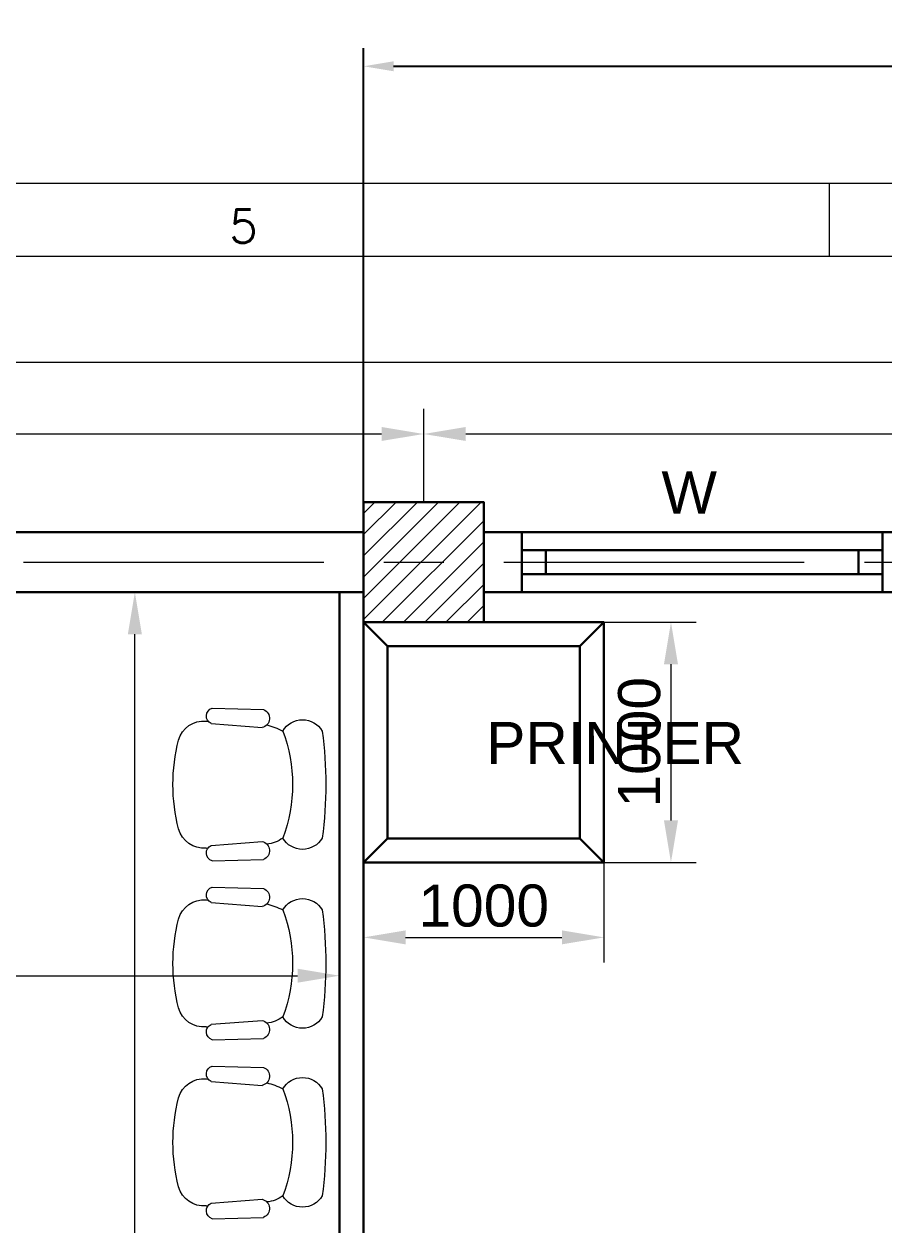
# Model space of a CAD drawing. Header units: millimetres. Extents: x 131588 to 171225, y -200198 to -177978.
# Drawn here: x 137912 to 141491, y -182978 to -177978 of the extents above; entities that cross this region are included whole.
import ezdxf
from ezdxf.enums import TextEntityAlignment as Align

# ---------------------------------------------------------------- set-up
doc = ezdxf.new("R2010")
doc.units = ezdxf.units.MM
doc.header["$MEASUREMENT"] = 0
doc.linetypes.add('CENTER', pattern=[2, 1.25, -0.25, 0.25, -0.25])
for name, color, linetype, lineweight in [('CEN-1', 1, 'CENTER', 18), ('DIM', 7, 'Continuous', 20), ('DIMLINE', 10, 'Continuous', 18), ('Furniture', 235, 'Continuous', 0), ('MAIN', 3, 'Continuous', 30), ('MAIN-4', 6, 'Continuous', 30), ('SEC', 253, 'Continuous', 15), ('TEXT-1', 7, 'Continuous', 20)]:
    doc.layers.add(name, color=color, linetype=linetype, lineweight=lineweight)
doc.layers.add('H', color=7, linetype='Continuous')
doc.styles.add('ROMANS', font='romans.shx')
doc.styles.get("Standard").update_dxf_attribs({"font": ''})
doc.styles.get('Standard').set_extended_font_data('Arial')
doc.dimstyles.new('DIM-50', dxfattribs={"dimscale": 50, "dimtxt": 2.5, "dimasz": 2.5, "dimexe": 1.5, "dimexo": 0.05, "dimgap": 0.6, "dimtad": 1, "dimzin": 9, "dimdsep": 46, "dimtxsty": 'Standard', "dimcen": 0, "dimclrd": 32, "dimclre": 32, "dimadec": 0, "dimazin": 0, "dimtp": 0.1, "dimtm": 0.1, "dimtfac": 0.71, "dimtofl": 0, "dimtmove": 1, "dimatfit": 3, "dimfxl": 1, "dimtolj": 1, "dimtzin": 7, "dimlwd": -1, "dimlwe": -1, "dimarcsym": 1})
doc.dimstyles.new('DIM-50$0', dxfattribs={"dimscale": 50, "dimtxt": 2.5, "dimasz": 2.5, "dimexe": 1.5, "dimexo": 0.05, "dimgap": 0.6, "dimtad": 1, "dimzin": 9, "dimdsep": 46, "dimtxsty": 'Standard', "dimcen": 0, "dimclrd": 32, "dimclre": 32, "dimadec": 0, "dimazin": 0, "dimtp": 0.1, "dimtm": 0.1, "dimtfac": 0.71, "dimtofl": 0, "dimtmove": 1, "dimatfit": 3, "dimfxl": 1, "dimtolj": 1, "dimtzin": 7, "dimlwd": -1, "dimlwe": -1, "dimarcsym": 1})

# ---------------------------------------------------------------- blocks, each defined once
blk = doc.blocks.new('*D602')
at = {"layer": 'Defpoints', "color": 0, "ltscale": 100, "transparency": 16777216}
for p in [(139575.6, -179684.6), (133909.6, -179968.1), (139575.6, -179968.1)]:
    blk.add_point(p, dxfattribs=at)
at = {"layer": 'DIMLINE', "color": 32, "linetype": 'ByBlock', "ltscale": 100, "transparency": 16777216}
for p, q in [((133909.6, -179964.6), (133909.6, -179579.6)), ((139575.6, -179964.6), (139575.6, -179579.6)), ((134084.6, -179684.6), (139400.6, -179684.6))]:
    blk.add_line(p, q, dxfattribs=at)
at = {"layer": 'DIMLINE', "color": 32, "ltscale": 100, "transparency": 16777216}
for points in [[(134084.6, -179655.4), (134084.6, -179713.7), (133909.6, -179684.6)], [(139400.6, -179655.4), (139400.6, -179713.7), (139575.6, -179684.6)]]:
    blk.add_solid(points, dxfattribs=at)
at = {"layer": 'DIMLINE', "color": 0, "ltscale": 100, "transparency": 16777216, "insert": (136742.6, -179553.2), "char_height": 175, "attachment_point": 5}
blk.add_mtext('\\A1;5666', dxfattribs=at)
blk = doc.blocks.new('*D603')
at = {"layer": 'Defpoints', "color": 0, "ltscale": 100, "transparency": 16777216}
for p in [(145241.6, -179684.6), (139575.6, -179968.1), (145241.6, -179968.1)]:
    blk.add_point(p, dxfattribs=at)
at = {"layer": 'DIMLINE', "color": 32, "linetype": 'ByBlock', "ltscale": 100, "transparency": 16777216}
for p, q in [((139575.6, -179964.6), (139575.6, -179579.6)), ((145241.6, -179964.6), (145241.6, -179579.6)), ((139750.6, -179684.6), (145066.6, -179684.6))]:
    blk.add_line(p, q, dxfattribs=at)
at = {"layer": 'DIMLINE', "color": 32, "ltscale": 100, "transparency": 16777216}
for points in [[(139750.6, -179655.4), (139750.6, -179713.7), (139575.6, -179684.6)], [(145066.6, -179655.4), (145066.6, -179713.7), (145241.6, -179684.6)]]:
    blk.add_solid(points, dxfattribs=at)
at = {"layer": 'DIMLINE', "color": 0, "ltscale": 100, "transparency": 16777216, "insert": (142408.6, -179553.2), "char_height": 175, "attachment_point": 5}
blk.add_mtext('\\A1;5666', dxfattribs=at)
blk = doc.blocks.new('A4 SHEET')
at = {"layer": 'DIM'}
for p, q in [((15345.06, 1232.71), (13489.34, 1232.71)), ((14107.91, 1232.71), (14107.91, 1213.41)), ((13509.22, 1213.41), (15322.97, 1213.41))]:
    blk.add_line(p, q, dxfattribs=at)
at = {"layer": 'DIM', "style": 'ROMANS'}
blk.add_text('5', height=8.84, dxfattribs=at).set_placement((13948.32, 1214.33), align=Align.BOTTOM_LEFT)
blk = doc.blocks.new('*D625')
at = {"layer": 'Defpoints', "color": 0, "ltscale": 100, "transparency": 16777216}
for p in [(153909.6, -179385.2), (133909.6, -180218.1), (153909.6, -180218.1)]:
    blk.add_point(p, dxfattribs=at)
at = {"layer": 'DIMLINE', "color": 32, "linetype": 'ByBlock', "ltscale": 100, "transparency": 16777216}
for p, q in [((133909.6, -180214.6), (133909.6, -179280.2)), ((153909.6, -180214.6), (153909.6, -179280.2)), ((134084.6, -179385.2), (153734.6, -179385.2))]:
    blk.add_line(p, q, dxfattribs=at)
at = {"layer": 'DIMLINE', "color": 32, "ltscale": 100, "transparency": 16777216}
for points in [[(134084.6, -179356), (134084.6, -179414.3), (133909.6, -179385.2)], [(153734.6, -179356), (153734.6, -179414.3), (153909.6, -179385.2)]]:
    blk.add_solid(points, dxfattribs=at)
at = {"layer": 'DIMLINE', "color": 0, "ltscale": 100, "transparency": 16777216, "insert": (143909.6, -179253.8), "char_height": 175, "attachment_point": 5}
blk.add_mtext('\\A1;20000', dxfattribs=at)
blk = doc.blocks.new('*D608')
at = {"layer": 'Defpoints', "color": 0, "ltscale": 100, "transparency": 16777216}
for p in [(140325.6, -180468.1), (140325.6, -181468.1), (140604.7, -181468.1)]:
    blk.add_point(p, dxfattribs=at)
at = {"layer": 'DIMLINE', "color": 32, "linetype": 'ByBlock', "ltscale": 100, "transparency": 16777216}
for p, q in [((140329.1, -180468.1), (140709.7, -180468.1)), ((140604.7, -180643.1), (140604.7, -181293.1)), ((140329.1, -181468.1), (140709.7, -181468.1))]:
    blk.add_line(p, q, dxfattribs=at)
at = {"layer": 'DIMLINE', "color": 32, "ltscale": 100, "transparency": 16777216}
for points in [[(140575.6, -180643.1), (140633.9, -180643.1), (140604.7, -180468.1)], [(140575.6, -181293.1), (140633.9, -181293.1), (140604.7, -181468.1)]]:
    blk.add_solid(points, dxfattribs=at)
at = {"layer": 'DIMLINE', "color": 0, "ltscale": 100, "transparency": 16777216, "insert": (140473.4, -180968.1), "char_height": 175, "attachment_point": 5, "rotation": 90}
blk.add_mtext('\\A1;1000', dxfattribs=at)
blk = doc.blocks.new('*D609')
at = {"layer": 'Defpoints', "color": 0, "ltscale": 100, "transparency": 16777216}
for p in [(139325.6, -181468.1), (140325.6, -181468.1), (140325.6, -181780.4)]:
    blk.add_point(p, dxfattribs=at)
at = {"layer": 'DIMLINE', "color": 32, "linetype": 'ByBlock', "ltscale": 100, "transparency": 16777216}
for p, q in [((139325.6, -181471.6), (139325.6, -181885.4)), ((140325.6, -181471.6), (140325.6, -181885.4)), ((139500.6, -181780.4), (140150.6, -181780.4))]:
    blk.add_line(p, q, dxfattribs=at)
at = {"layer": 'DIMLINE', "color": 32, "ltscale": 100, "transparency": 16777216}
for points in [[(139500.6, -181751.2), (139500.6, -181809.5), (139325.6, -181780.4)], [(140150.6, -181751.2), (140150.6, -181809.5), (140325.6, -181780.4)]]:
    blk.add_solid(points, dxfattribs=at)
at = {"layer": 'DIMLINE', "color": 0, "ltscale": 100, "transparency": 16777216, "insert": (139825.6, -181649), "char_height": 175, "attachment_point": 5}
blk.add_mtext('\\A1;1000', dxfattribs=at)
blk = doc.blocks.new('*D644')
at = {"layer": 'Defpoints', "color": 0, "ltscale": 100, "transparency": 16777216}
for p in [(139225.6, -181939.9), (134034.6, -181970.2), (139225.6, -181970.2)]:
    blk.add_point(p, dxfattribs=at)
at = {"layer": 'DIMLINE', "color": 32, "linetype": 'ByBlock', "ltscale": 100, "transparency": 16777216}
for p, q in [((134034.6, -181966.7), (134034.6, -181834.9)), ((139225.6, -181966.7), (139225.6, -181834.9)), ((134209.6, -181939.9), (139050.6, -181939.9))]:
    blk.add_line(p, q, dxfattribs=at)
at = {"layer": 'DIMLINE', "color": 32, "ltscale": 100, "transparency": 16777216}
for points in [[(134209.6, -181910.7), (134209.6, -181969), (134034.6, -181939.9)], [(139050.6, -181910.7), (139050.6, -181969), (139225.6, -181939.9)]]:
    blk.add_solid(points, dxfattribs=at)
at = {"layer": 'DIMLINE', "color": 0, "ltscale": 100, "transparency": 16777216, "insert": (136630.1, -181808.5), "char_height": 175, "attachment_point": 5}
blk.add_mtext('\\A1;5191', dxfattribs=at)
blk = doc.blocks.new('*D664')
at = {"layer": 'Defpoints', "color": 0, "ltscale": 100, "transparency": 16777216}
for p in [(138373.7, -180343.1), (139225.6, -180343.1), (139225.6, -186918.1)]:
    blk.add_point(p, dxfattribs=at)
at = {"layer": 'DIMLINE', "color": 32, "linetype": 'ByBlock', "ltscale": 100, "transparency": 16777216}
for p, q in [((139222.1, -180343.1), (138268.7, -180343.1)), ((138373.7, -186743.1), (138373.7, -180518.1)), ((139222.1, -186918.1), (138268.7, -186918.1))]:
    blk.add_line(p, q, dxfattribs=at)
at = {"layer": 'DIMLINE', "color": 32, "ltscale": 100, "transparency": 16777216}
for points in [[(138344.6, -180518.1), (138402.9, -180518.1), (138373.7, -180343.1)], [(138344.6, -186743.1), (138402.9, -186743.1), (138373.7, -186918.1)]]:
    blk.add_solid(points, dxfattribs=at)
at = {"layer": 'DIMLINE', "color": 0, "ltscale": 100, "transparency": 16777216, "insert": (138242.4, -183630.6), "char_height": 175, "attachment_point": 5, "rotation": 90}
blk.add_mtext('\\A1;6575', dxfattribs=at)
blk = doc.blocks.new('3rerr')
at = {"layer": 'Furniture', "color": 0, "linetype": 'ByBlock'}
for p, q in [((299448.2, -105670.2), (299662.5, -105675.7)), ((299423.7, -105723.5), (299431.7, -105724.2)), ((299423.7, -105723.5), (299431.6, -105724)), ((299444.1, -105734.4), (299656.4, -105750.8)), ((299444.1, -106241.4), (299656.4, -106224.9)), ((299423.7, -106252.2), (299431.6, -106251.6)), ((299448.2, -106305.6), (299662.5, -106300.1))]:
    blk.add_line(p, q, dxfattribs=at)
for centre, radius, start, end in [((299459.4, -105703.1), 34.8, 108.7162, 243.9569), ((299647.6, -105712.3), 39.5, 282.8663, 67.8436), ((299414.1, -105833.7), 110.6, 85, 163.8913), ((299665.8, -105865.7), 126.3, 52.7407, 85.3529), ((299824.6, -105813.4), 95.4, 30.3927, 149.6073), ((299155.6, -105987.9), 627.5, 339.209, 20.791), ((298194, -105987.9), 1727.3, 352.5907, 7.4093), ((300064.8, -105987.9), 779.2, 166.275, 193.725), ((299414.1, -106142.1), 110.6, 196.1087, 275), ((299459.4, -106272.7), 34.8, 116.0431, 251.2838), ((299647.6, -106263.5), 39.5, 292.1564, 77.1337), ((299608, -105956.5), 287.5, 283.6548, 297.8506), ((299824.6, -106162.4), 95.4, 210.3927, 329.6073)]:
    blk.add_arc(centre, radius, start, end, dxfattribs=at)
blk = doc.blocks.new('*D683')
at = {"layer": 'Defpoints', "color": 0, "ltscale": 100, "transparency": 16777216}
for p in [(150659.6, -178153.7), (139325.6, -180343.1), (150659.6, -180343.1)]:
    blk.add_point(p, dxfattribs=at)
at = {"layer": 'H', "color": 32, "linetype": 'ByBlock', "ltscale": 100, "transparency": 16777216}
for p, q in [((139325.6, -180340.6), (139325.6, -178078.7)), ((150659.6, -180340.6), (150659.6, -178078.7)), ((139450.6, -178153.7), (150534.6, -178153.7))]:
    blk.add_line(p, q, dxfattribs=at)
at = {"layer": 'H', "color": 32, "ltscale": 100, "transparency": 16777216}
for points in [[(139450.6, -178132.9), (139450.6, -178174.6), (139325.6, -178153.7)], [(150534.6, -178132.9), (150534.6, -178174.6), (150659.6, -178153.7)]]:
    blk.add_solid(points, dxfattribs=at)
at = {"layer": 'H', "color": 0, "ltscale": 100, "transparency": 16777216, "insert": (144992.6, -178059.9), "char_height": 125, "attachment_point": 5}
blk.add_mtext('\\A1;11334', dxfattribs=at)

msp = doc.modelspace()

# ---------------------------------------------------------------- hatches: boundary and pattern name
at = {"layer": 'SEC', "ltscale": 100}
h = msp.add_hatch(dxfattribs=at)
h.set_pattern_fill('ANSI31', color=8, scale=500)
h.set_pattern_definition([(45, (72108.82, -161053.416), (-44.194174, 44.194174), [])])
h.paths.add_polyline_path([(139325.578, -179968.138), (139825.578, -179968.138), (139825.578, -180468.138), (139325.578, -180468.138)])

# ---------------------------------------------------------------- linework, layer by layer
at = {"layer": 'CEN-1', "ltscale": 1000}
msp.add_lwpolyline([(133909.578, -180218.138), (153909.578, -180218.138), (153909.578, -193218.138), (133909.578, -193218.138)], close=True, dxfattribs=at)
at = {"layer": 'MAIN', "color": 5, "ltscale": 100}
for p, q in [((139984.578, -180168.138), (141484.578, -180168.138)), ((139984.578, -180268.138), (141484.578, -180268.138))]:
    msp.add_line(p, q, dxfattribs=at)
at = {"layer": 'MAIN', "ltscale": 100}
msp.add_lwpolyline([(139325.578, -179968.138), (139825.578, -179968.138), (139825.578, -180468.138), (139325.578, -180468.138)], close=True, dxfattribs=at)
at = {"layer": 'MAIN', "color": 5, "ltscale": 100}
for points in [[(139984.578, -180093.138), (141484.578, -180093.138), (141484.578, -180343.138), (139984.578, -180343.138)], [(140084.578, -180168.138), (141384.578, -180168.138), (141384.578, -180268.138), (140084.578, -180268.138)]]:
    msp.add_lwpolyline(points, close=True, dxfattribs=at)
at = {"layer": 'MAIN', "color": 6}
for points in [[(139225.578, -180343.138), (139225.578, -186918.138)], [(139325.578, -180343.138), (139325.578, -186918.138)]]:
    msp.add_lwpolyline(points, dxfattribs=at)
at = {"layer": 'MAIN-4', "color": 4, "ltscale": 100}
for p, q in [((139425.578, -180568.138), (139325.578, -180468.138)), ((140225.578, -180568.138), (140325.578, -180468.138)), ((139425.578, -181368.138), (139325.578, -181468.138)), ((140225.578, -181368.138), (140325.578, -181468.138))]:
    msp.add_line(p, q, dxfattribs=at)
at = {"layer": 'MAIN-4', "ltscale": 1000}
for points in [[(134159.578, -180093.138), (139325.578, -180093.138)], [(139825.578, -180093.138), (144991.578, -180093.138)], [(134159.578, -180343.138), (139325.578, -180343.138)], [(139825.578, -180343.138), (144991.578, -180343.138)]]:
    msp.add_lwpolyline(points, dxfattribs=at)
at = {"layer": 'MAIN-4', "color": 4, "ltscale": 100}
for points in [[(139325.578, -180468.138), (140325.578, -180468.138), (140325.578, -181468.138), (139325.578, -181468.138)], [(139425.578, -180568.138), (140225.578, -180568.138), (140225.578, -181368.138), (139425.578, -181368.138)]]:
    msp.add_lwpolyline(points, close=True, dxfattribs=at)

# ---------------------------------------------------------------- block references
at = {"layer": 'DIMLINE', "xscale": 15.64053501541963, "yscale": 15.64053501541963, "zscale": 15.64053501541963}
msp.add_blockref('A4 SHEET', (-79392.728, -197922.675), dxfattribs=at)
at = {"layer": 'MAIN', "linetype": 'ByBlock', "lineweight": 20, "xscale": -1, "rotation": 180}
for p in [(-160753.225, -287131.861), (-160753.225, -287876.753), (-160753.225, -288621.644)]:
    msp.add_blockref('3rerr', p, dxfattribs=at)

# ---------------------------------------------------------------- texts
at = {"layer": 'TEXT-1', "insert": (140810.577, -180015.726), "char_height": 175, "width": 259.85607, "attachment_point": 9}
msp.add_mtext('\\pxqc;W', dxfattribs=at)
at = {"layer": 'TEXT-1', "insert": (139835.93, -180883.638), "char_height": 175, "attachment_point": 1}
msp.add_mtext('\\pxqc;PRINTER', dxfattribs=at)

# ---------------------------------------------------------------- dimensions: what is measured, and where the dimension line sits
at = {"layer": 'DIMLINE', "ltscale": 100}
for base, p1, p2, override, picture, middle in [((153909.578, -179385.155), (133909.578, -180218.138), (153909.578, -180218.138), {"dimscale": 70}, '*D625', (143909.578, -179253.805)), ((139575.578, -179684.559), (133909.578, -179968.138), (139575.578, -179968.138), {"dimscale": 70, "dimtofl": 1}, '*D602', (136742.578, -179553.209)), ((145241.578, -179684.559), (139575.578, -179968.138), (145241.578, -179968.138), {"dimscale": 70, "dimtofl": 1}, '*D603', (142408.578, -179553.209)), ((140325.578, -181780.355), (139325.578, -181468.138), (140325.578, -181468.138), {"dimscale": 70, "dimtofl": 1}, '*D609', (139825.578, -181649.004)), ((139225.578, -181939.857), (134034.578, -181970.18), (139225.578, -181970.18), {"dimscale": 70, "dimtofl": 1}, '*D644', (136630.078, -181808.506))]:
    dim = msp.add_linear_dim(base=base, p1=p1, p2=p2, dimstyle='DIM-50', override=override, dxfattribs=at)
    dim.commit()
    dim.dimension.update_dxf_attribs({"geometry": picture, "text_midpoint": middle})
for base, p1, p2, picture, middle in [((138373.722, -180343.138), (139225.578, -186918.138), (139225.578, -180343.138), '*D664', (138242.371, -183630.638)), ((140604.734, -181468.138), (140325.578, -180468.138), (140325.578, -181468.138), '*D608', (140473.384, -180968.138))]:
    dim = msp.add_linear_dim(base=base, p1=p1, p2=p2, angle=90, dimstyle='DIM-50', override={"dimscale": 70, "dimtofl": 1}, dxfattribs=at)
    dim.commit()
    dim.dimension.update_dxf_attribs({"geometry": picture, "text_midpoint": middle})
at = {"layer": 'H', "ltscale": 100}
dim = msp.add_linear_dim(base=(150659.578, -178153.731), p1=(139325.578, -180343.138), p2=(150659.578, -180343.138), dimstyle='DIM-50$0', dxfattribs=at)
dim.commit()
dim.dimension.update_dxf_attribs({"geometry": '*D683', "text_midpoint": (144992.578, -178059.866)})

doc.saveas('drawing.dxf')
